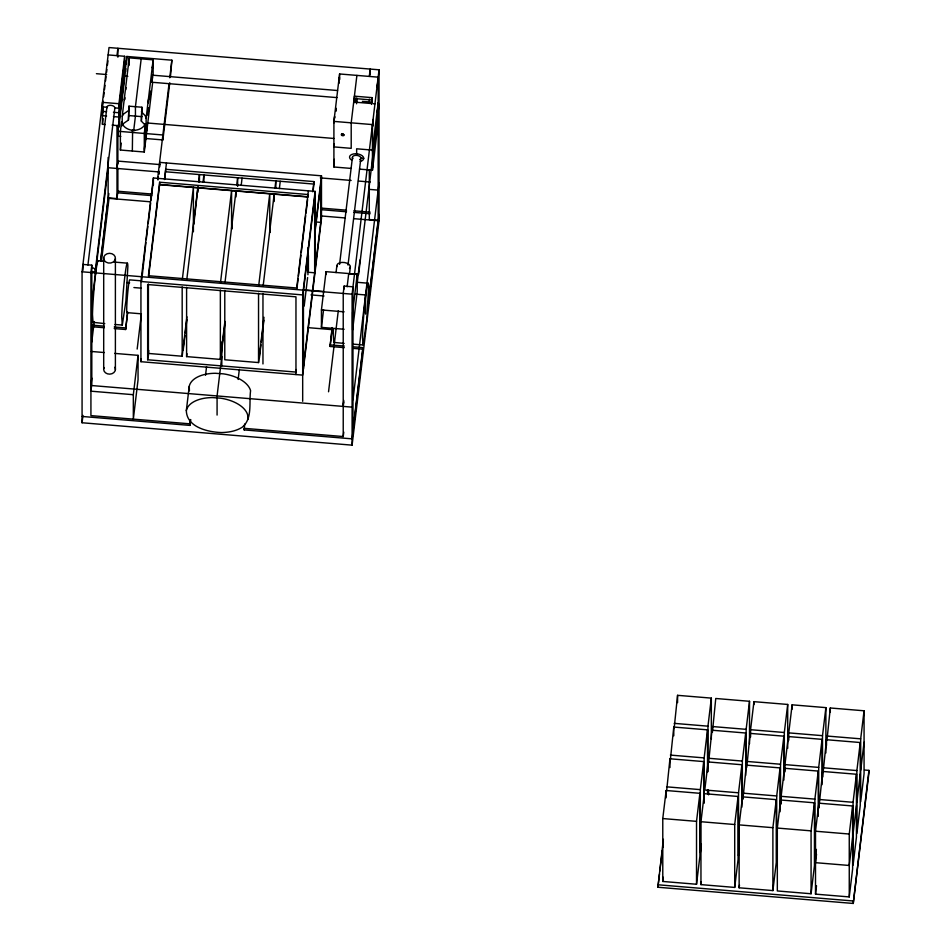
<?xml version="1.0" encoding="UTF-8"?>
<svg xmlns="http://www.w3.org/2000/svg" width="951" height="951" viewBox="0 0 951 951"><rect width="100%" height="100%" fill="white"/><g stroke="black" fill="none" stroke-linecap="round" stroke-linejoin="round"><path stroke-width="1.43" d="M132.344 151.019L132.605 130.263M144.29 152.017L144.29 133.461L145.467 123.666L143.97 125.996A12.47 10.354 0 0 1 122.489 124.212L121.562 121.68L120.385 131.476L120.385 150.032L144.29 152.017L152.612 82.82M153.135 75.545L153.135 59.842L129.229 57.856L122.215 116.248L122.215 125.651L123.725 123.321L128.433 120.076L128.967 106.167L141.901 107.237L141.366 121.146L145.206 125.104L146.121 127.636L145.467 133.069L145.467 123.666M103.219 111.029L103.005 111.897L103.219 107.201M119.481 112.67L120.135 106.179L118.958 117.044L113.442 116.593M121.359 97.038L122.18 88.93L120.183 106.774M123.416 79.943L124.07 73.465L122.239 89.679M334.693 118.138C334.895 112.028 333.444 125.187 334.3 122.37M152.624 76.829L151.97 82.25L152.624 74.725L152.671 75.367M334.265 145.681L334.265 147.084M339.364 79.729C339.84 71.753 338.104 85.507 339.02 83.082M335.988 111.315L336.178 109.139M128.872 64.133L128.658 65.762L128.872 62.421M335.941 110.031L336.107 108.259M334.3 159.304L334.086 164L334.3 163.132M82.071 271.784L109.02 47.55L379.045 69.803L379.045 220.763L352.096 445.151L82.071 422.755L82.071 271.784L352.096 294.18L352.096 445.151M103.124 101.115L102.435 106.869L106.892 107.237L87.932 265.032M103.647 96.8L104.158 92.485M104.503 89.62L105.026 85.305M105.549 80.99L106.06 76.674M106.583 72.371L106.928 69.494M107.439 65.179L107.962 60.864M102.958 111.303L102.435 115.677L106.571 116.022M105.192 124.569L102.435 124.343L103.124 118.59M82.951 270.369L82.951 264.426L91.807 265.163L90.927 272.521L90.927 415.623L189.974 423.837L189.974 425.406L82.071 416.455M116.997 55.645L117.876 48.287L117.876 57.179M91.807 272.022L92.425 272.034A4.006 2.223 6.8 0 0 95.373 270.12L114.857 107.891L118.958 108.236L124.652 60.805M91.7 304.582L108.129 167.721L159.364 171.965M112.075 125.14L118.958 125.71L118.958 103.718L124.652 56.287L108.129 54.908M91.807 333.837L92.841 325.218L104.241 326.157M100.544 261.061L108.129 197.856L108.129 157.474M91.783 335.608L92.841 325.218M100.723 261.168L108.842 193.54M82.071 422.755L82.951 415.421M91.76 342.087L94.22 321.557M101.448 261.43L109.02 198.367L150.329 201.79M124.117 74.059L124.652 69.613M118.934 122.441L117.876 131.238L144.29 133.461M119.291 119.517L119.992 113.644M120.349 110.708L120.872 106.31M121.229 103.374L121.752 98.975M122.287 94.577L122.81 90.179M123.166 87.242L123.689 82.844M124.046 79.908L126.863 56.454L171.869 60.186L170.455 76.865M118.958 125.71L124.652 78.279L124.652 56.287M118.411 131.797L117.876 136.195L120.777 136.433M118.934 127.398L119.291 124.462M125.627 71.67L125.984 68.734M126.507 64.335L126.863 56.454M125.746 89.763L126.007 87.635M91.807 378.118L90.927 385.476L352.096 407.147M116.997 168.458L117.876 161.088L160.244 164.606M120.385 150.032L121.217 143.102M108.129 197.856L116.997 198.593L117.876 191.234L117.876 168.268M128.433 120.076L128.967 106.167M141.188 58.855L135.434 106.702L135.434 116.117L133.711 130.465M141.366 121.146L141.901 107.237M146.121 127.636L146.121 118.221L153.135 59.842M144.29 149.188L147.441 123L333.908 138.466M114.227 328.559L125.639 329.51L127.493 312.451M125.639 329.51L127.731 312.071M159.756 166.805L159.756 162.395L321.486 175.816L321.486 218.504L302.68 375.11L140.938 361.701L140.938 281.496L153.373 177.98L315.114 191.401L315.114 269.121M145.907 242.576L141.699 280.581M146.264 239.652L147.845 226.504M148.19 223.58L150.65 203.134M151.007 200.209L152.933 184.137M137.17 349.065L141.224 315.34M157.593 178.966L169.052 83.64M169.754 77.78L171.869 60.186M157.937 179.977L158.282 177.064M158.639 174.14L158.983 171.216L158.983 174.116M145.455 138.489L162.883 139.928L169.754 82.737M138.05 355.341L138.05 379.782L133.33 419.141L133.33 394.701L138.05 355.341L114.619 353.392M159.649 182.223L159.649 184.696L307.946 197L307.946 194.515L159.649 182.223L148.415 275.719L296.724 288.01L308.397 190.842M148.594 276.729L159.649 184.458L307.946 196.762M140.938 361.701L141.295 358.777M164.475 179.525L166.473 162.954M164.832 179.073L165.7 169.302L314.008 181.593L313.129 191.377M296.26 369.535L295.963 372.079L147.655 359.775L148.772 350.515M182.342 279.297L193.398 187.264L193.398 231.759M186.776 279.665L197.832 187.632L197.832 192.292M198.058 186.253L193.838 224.222M198.581 181.879L199.46 174.568L199.46 181.831M148.415 353.439L182.176 356.233L186.907 316.79M203.015 182.247L203.883 174.936L203.883 182.2M183.21 350.039L184.946 335.584M185.302 332.695L186.86 319.679M224.911 321.414L220.359 359.407L186.598 356.601L186.955 353.677M186.325 410.618L189.249 386.308A31.098 17.213 6.8 0 1 215.342 373.279L223.414 373.862A31.098 17.213 6.8 0 1 250.589 390.706C248.9 402.642 252.716 418.999 242.006 427.391C235.919 431.148 228.775 432.372 221.738 432.562C208.15 432.158 186.741 427.368 186.325 410.618A31.098 17.213 6.8 0 1 212.418 397.589L220.501 398.172A31.098 17.213 6.8 0 1 247.664 415.016L247.831 419.534M189.974 423.837L190.497 419.534M189.974 425.406L190.664 419.676M205.523 375.288L206.569 366.61M220.525 282.459L231.58 190.426L231.58 229.025M224.959 282.827L236.014 190.794L236.014 196.928M236.763 185.041L237.643 177.742L237.643 186.444M241.197 185.409L242.065 178.11M221.405 353.118L224.911 323.899M221.809 356.589L217.078 395.949L217.078 415.076M238.13 379.461L239.355 369.333M258.708 285.633L269.763 193.6L269.763 232.187M352.88 346.782L362.866 347.614L362.866 349.183L352.096 438.851L244.181 429.911L244.692 424.027M263.142 285.989L274.197 193.956L274.197 201.529M274.946 188.215L275.826 180.904L275.826 188.167M224.781 290.424L224.781 359.775L258.541 362.569L263.974 317.277M279.38 188.583L280.248 181.272M259.409 357.814L260.966 344.809M261.311 341.92L262.88 328.903M263.225 326.015L263.914 320.237M296.89 289.033L298.127 278.572M298.471 275.885L300.932 255.201M301.277 252.514L305.663 215.746M306.02 213.072L307.601 199.686M312.784 191.817L314.008 181.593M302.68 401.298L302.68 294.917L315.114 191.401M308.397 268.562L307.946 272.236L314.662 272.794L314.662 197.558L303.44 291.054L303.44 368.774M304.189 306.056L307.613 277.561M315.114 228.906L321.486 175.816M315.114 231.378L320.725 184.625L320.725 222.368L303.44 366.29M350.967 168.41L333.908 166.996L333.908 121.395L339.602 73.964L378.165 77.162L378.165 220.263L368.275 304.142L379.045 214.474M334.253 144.029L333.908 146.906L351.204 148.344L351.204 122.834L356.898 75.402M333.908 166.996L334.348 163.31M341.433 134.852C342.039 134.828 345.261 133.651 341.968 134.162M344.119 329.26L321.438 327.382L321.438 309.943L326.038 271.665L357.219 274.245L357.219 291.684L352.619 329.961L352.619 312.534L357.219 274.245M321.438 327.382L323.566 309.705M353.879 102.851L354.402 98.428M336.036 272.64L336.88 265.626M356.554 103.778L356.898 98.072M339.578 264.366L352.429 157.391M344.321 347.65L330.068 346.461L332.101 328M330.068 346.461L332.339 327.572M328.547 391.776L338.271 310.822M362.866 347.614L352.976 429.923L352.976 286.822L344.119 286.085L343.228 293.455L343.228 436.545L244.181 428.33L244.181 429.911M369.297 76.425L370.189 69.066L370.189 74.927M348.018 265.067L360.869 158.092L363.746 158.33M347.127 286.798L348.72 273.543M350.372 266.744L349.54 273.757L358.598 274.506L379.045 104.253M371.591 104.42L372.126 99.998L354.402 98.524L354.402 96.17L372.126 97.644L371.413 103.528L353.701 102.054M352.096 294.18L379.045 69.803M378.165 102.672L372.459 150.103L356.649 148.796L356.649 155.382M357.219 282.97L359.989 259.932M343.228 404.841L343.763 400.419M343.228 406.41L343.763 401.988M359.526 169.123L372.459 170.193L378.165 122.762M343.228 436.545L343.763 432.134M352.976 399.777L379.045 182.758M662.776 818.561L666.14 790.507L699.9 793.312L699.9 856.209L696.524 884.252L662.776 881.458L662.776 818.561L696.524 821.355L696.524 884.252M666.592 791.22L669.956 758.779L703.704 761.585L703.704 802.537M670.396 759.492L673.772 727.051L707.52 729.845L707.52 772.271M674.211 727.753L677.576 695.324L711.336 698.117L711.336 739.082M864.495 770.013L868.929 770.369L868.929 772.854L853.249 903.45L657.902 887.247L663.37 839.281M657.902 887.247L659.495 874.04M659.839 871.104L662.312 850.563M662.657 847.626L663.37 841.754M662.776 881.458L663.275 877.25M696.524 821.355L699.9 793.312M701.351 844.108L700.34 852.524L700.34 789.627L703.704 761.585M704.156 803.25L704.156 757.899L707.52 729.845M707.96 771.511L707.96 726.172L711.336 698.117M700.958 821.723L704.322 793.681L738.083 796.474L738.083 859.371L734.707 887.426L700.958 884.62L700.958 821.723L734.707 824.529L734.707 887.426M708.578 762.654L711.954 730.213L745.703 733.019L745.703 775.434M712.394 732.389L715.758 698.486L749.519 701.291L749.519 743.706M700.958 884.62L701.291 881.815M734.707 824.529L738.083 796.474M738.523 792.789L741.887 764.747L708.138 761.941L704.774 789.996L738.523 792.789L738.523 855.698L739.367 848.684M742.339 799.102L742.339 761.062L745.703 733.019M746.143 767.374L746.143 729.334L749.519 701.291M739.141 824.886L742.505 796.843L776.266 799.648L776.266 862.545L772.89 890.588L739.141 887.794L739.141 824.886L772.89 827.691L772.89 890.588M742.957 799.018L746.321 765.115L780.07 767.909L780.07 811.797M746.761 767.279L750.137 733.387L783.886 736.181L783.886 780.07M750.577 737.013L750.577 729.702L753.941 701.66L787.701 704.453L787.701 748.342M739.141 887.794L739.474 884.989M772.89 827.691L776.266 799.648M776.705 858.86L776.705 795.963L780.07 767.909M780.521 803.726L780.521 764.235L783.886 736.181M784.325 771.998L784.325 732.508L787.701 704.453M777.324 828.059L780.688 800.005L814.448 802.81L814.448 865.707L811.072 893.762L777.324 890.956L777.324 828.059L811.072 830.853L811.072 893.762M781.14 803.643L781.14 796.332L784.504 768.277L818.252 771.083L818.252 816.422M784.944 771.915L784.944 764.604L788.32 736.549L822.068 739.355L822.068 784.694M788.759 740.187L788.759 732.876L792.124 704.822L825.884 707.627L825.884 752.966M811.072 830.853L814.448 802.81M816.398 849.409L814.888 862.034L814.888 799.125L818.252 771.083M818.704 808.362L818.704 767.398L822.068 739.355M822.508 776.634L822.508 735.67L825.884 707.627M815.506 831.222L818.87 803.179L852.631 805.972L852.631 868.881L849.255 896.924L815.506 894.13L815.506 831.222L849.255 834.027L849.255 896.924M819.322 803.785L822.686 771.451L856.435 774.245L856.435 837.153L853.071 865.196L853.071 802.299L856.435 774.245M823.126 772.057L826.502 739.723L860.251 742.517L860.251 805.414L856.887 833.468L856.887 770.572L860.251 742.517M826.942 740.33L830.306 707.984L864.067 710.789L864.067 773.686L860.691 801.741L860.691 738.832L864.067 710.789M816.517 854.26L815.506 862.676L849.255 865.469L852.631 837.427M815.506 894.13L816.517 885.714M849.255 834.027L852.631 805.972M853.071 833.742L856.435 805.699M856.887 802.014L860.251 773.971M860.691 770.286L864.067 742.244M853.249 903.45L868.929 770.369M355.924 98.298L355.662 98.559M148.57 107.95L148.059 115.285L148.57 107.962M344.143 343.394L333.944 342.431M363.163 344.963L366.813 319.607L368.619 286.061A31.098 1.724 -85.3 0 0 365.909 294.049L365.101 300.849A31.098 1.724 -85.3 0 0 362.497 337.724L363.163 344.963L352.916 344.119M104.753 323.613L93.186 322.318M122.31 325.076L125.924 300.861L127.862 266.649A31.098 1.724 -85.3 0 0 125.259 273.139L124.45 279.76A31.098 1.724 -85.3 0 0 121.74 316.921L122.31 325.076L115 324.469M122.215 116.248L123.725 113.906L128.433 110.661M152.184 75.153L337.546 90.523M96.408 73.691L106.667 74.547M123.737 75.961L127.862 76.306M151.578 82.226L336.939 97.608M354.022 100.663L356.898 100.901M362.355 101.353L372.412 102.197M373.184 103.718L374.956 103.861M333.908 121.395L372.459 124.593L372.459 170.193M118.958 103.718L102.435 102.351L102.435 124.343M102.435 111.386L106.571 111.719M113.442 112.289L118.958 112.753M128.967 115.57L141.901 116.652M145.455 133.532L162.883 134.983L162.883 139.928M320.309 177.885L351.121 180.44M358.456 181.047L370.189 182.021M165.7 171.774L314.008 184.078M369.297 189.38L378.165 190.117M117.876 191.234L151.887 194.052M321.402 208.114L346.533 210.195M353.927 210.813L370.189 212.156M117.888 192.803L151.887 195.633M321.39 209.684L346.521 211.776M353.915 212.382L370.177 213.737M378.165 220.263L369.297 219.526L369.297 170.11M321.497 215.984L345.106 217.945M353.962 218.682L379.045 220.763M316.695 222.035L320.725 222.368M98.036 260.729L103.885 261.216M114.12 262.06L127.279 263.154M357.742 282.352L367.978 283.196M304.712 289.9L323.542 291.458M355.424 294.109L365.564 294.953L365.564 314.08M141.366 280.842L129.752 279.879A16.476 0.915 -85.3 0 0 127.339 297.271A16.476 0.915 -85.3 0 0 127.184 312.356M310.977 294.905L324.029 295.987M140.938 281.496L302.68 294.917M126.768 282.542L129.621 282.78M133.913 287.547L141.081 288.141M321.438 309.943L344.119 311.821M126.923 312.629L141.426 313.83M308.148 327.655L331.352 329.581M114.227 326.989L125.639 327.929M330.068 344.892L344.321 346.069M92.841 326.787L104.241 327.738M352.88 348.351L362.866 349.183M91.189 351.454L104.372 352.548M133.33 394.701L90.927 391.182L91.807 383.824L91.807 265.163M674.211 723.366L707.96 726.172M712.394 726.54L746.143 729.334M750.577 729.702L784.325 732.508M788.759 732.876L822.508 735.67M826.942 736.038L860.691 738.832M670.396 755.094L704.156 757.899M708.578 758.268L742.339 761.062M746.761 761.43L780.521 764.235M784.944 764.604L818.704 767.398M823.126 767.766L856.887 770.572M666.592 786.834L700.34 789.627M742.957 793.158L776.705 795.963M781.14 796.332L814.888 799.125M819.322 799.494L853.071 802.299M657.902 884.775L853.249 900.977M91.807 267.635L92.425 267.73A4.006 2.223 6.8 0 1 95.373 270.12M141.366 111.731L145.206 115.689L146.121 118.221M351.644 160.125L350.515 159.209A7.121 3.947 6.8 0 1 350.515 155.251L351.644 154.526A7.121 3.947 6.8 0 1 362.272 155.786A7.121 3.947 6.8 0 1 360.191 161.468M333.908 342.538L333.242 335.299A31.098 1.724 -85.3 0 1 333.444 329.308M93.055 322.651L92.485 314.496A31.098 1.724 -85.3 0 1 95.207 277.335L96.003 270.714A31.098 1.724 -85.3 0 1 98.417 261.442M189.249 386.308L189.415 390.837M830.306 707.984L830.306 712.275M826.502 739.723L826.502 745.441M822.686 771.451L822.686 777.169M818.87 803.179L818.87 807.47M792.124 704.822L792.124 709.208M788.32 736.549L788.32 740.936M784.504 768.277L784.504 771.202M780.688 800.005L780.688 804.403M753.941 701.66L753.941 704.584M750.137 733.387L750.137 736.312M746.321 765.115L746.321 768.039M742.505 796.843L742.505 799.767M741.887 764.747L741.887 807.173M708.578 790.447L708.578 794.834M708.138 789.734L708.138 794.133M707.52 789.829L707.52 792.754M677.576 695.324L677.576 702.634M673.772 727.051L673.772 735.824M669.956 758.779L669.956 767.552M666.14 790.507L666.14 797.818M372.126 97.644L372.126 99.998M369.297 99.094L369.297 101.935M355.936 98.191L355.936 102.518M344.119 286.085L344.119 288.949M339.602 73.964L339.602 79.634M326.038 271.665L326.038 274.566M308.397 255.498L308.397 271.035M307.946 247.819L307.946 274.72M295.963 374.551L295.963 296.831L147.655 284.527L147.655 359.775M270.215 227.658L270.215 232.008M262.963 293.562L262.963 363.948M258.541 293.229L258.541 362.569M232.02 224.484L232.02 228.846M221.809 342.003L221.809 365.921M220.359 290.055L220.359 359.407M186.598 287.261L186.598 356.601M182.176 286.893L182.176 356.233M153.373 177.98L153.373 184.839M148.415 284.087L148.415 355.912M129.229 57.856L129.229 61.981M121.562 121.68L121.562 125.71M117.876 125.318L117.876 163.964M116.997 125.615L116.997 198.593M115.392 258.696A5.884 4.886 0 0 1 106.108 262.179A5.884 4.886 0 0 1 107.118 253.751A5.884 4.886 0 0 1 115.392 258.696L115.392 369.737M103.695 257.721L103.695 368.774M95.54 272.557L95.54 274.53M331.958 327.952A16.476 0.915 -85.3 0 1 331.198 328.737M131.666 130.751A4.006 3.328 0 0 1 134.733 130.667M114.905 367.241A5.884 4.886 0 0 1 109.734 374.147A5.884 4.886 0 0 1 104.039 367.526M343.786 134.828A1.331 0.737 6.8 0 1 341.908 134.673A1.331 0.737 6.8 0 1 341.908 133.627M107.023 107.82A4.006 2.223 6.8 0 1 110.875 105.335A4.006 2.223 6.8 0 1 114.726 108.462M352.999 158.615A4.244 2.342 6.8 0 1 354.236 155.607A4.244 2.342 6.8 0 1 359.882 156.487A4.244 2.342 6.8 0 1 359.633 159.649M337.106 266.625A6.788 3.756 6.8 0 1 344.512 262.524A6.788 3.756 6.8 0 1 349.469 268.562M124.462 99.784C124.854 100.39 124.831 93.769 124.462 99.784M146.311 130.192L146.335 130.953L146.716 126.531L146.311 130.192M148.332 102.054L148.344 102.815L148.736 98.381L148.332 102.054M149.925 97.656L149.961 99.023L150.65 91.058L149.925 97.656M152.481 67.462L152.505 68.21L152.885 63.788L152.481 67.462M372.614 125.235L372.649 126.435L373.256 119.362L372.614 125.235M372.614 150.864L372.649 152.077L373.256 144.992L372.614 150.864M372.614 165.985L372.649 167.198L373.256 160.113L372.614 165.985M377.333 85.947L377.369 87.147L377.987 80.074L377.333 85.947M377.333 111.576L377.369 112.789L377.975 105.704L377.333 111.576M377.333 126.697L377.369 127.909L377.975 120.825L377.333 126.697M341.825 135.411A1.331 0.737 6.8 0 0 344.048 135.268A1.331 0.737 6.8 0 0 342.419 134.222A1.331 0.737 6.8 0 0 341.825 135.411"/></g></svg>
